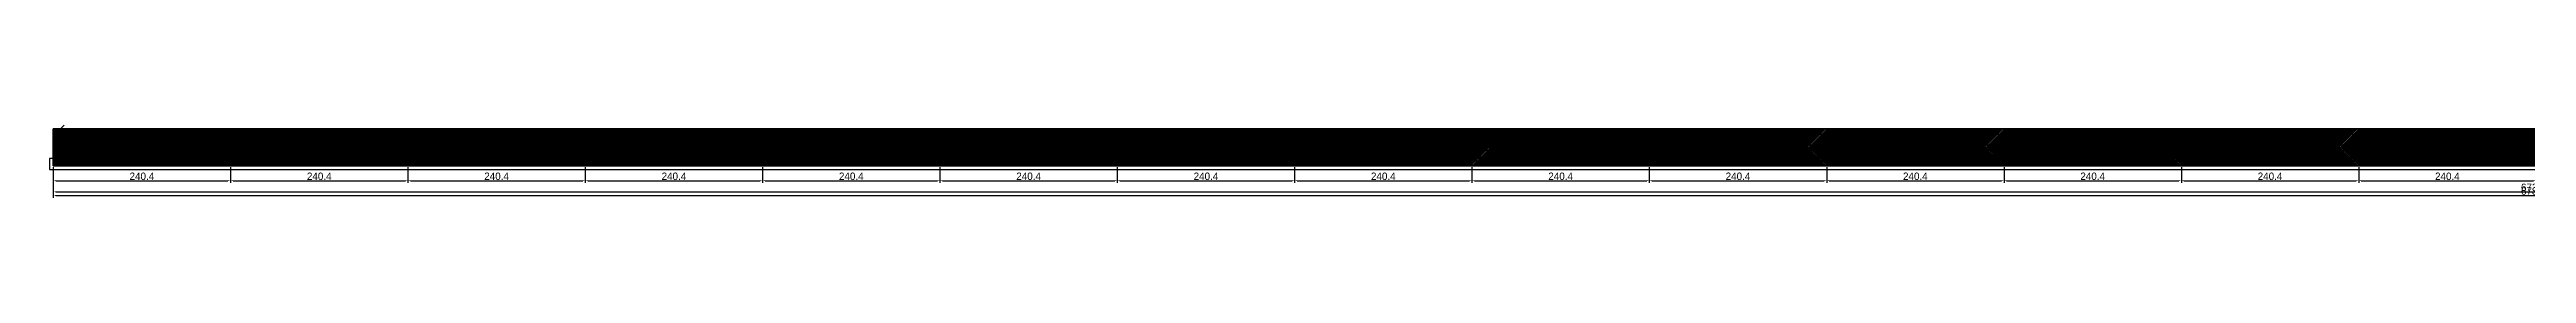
# Model space of a CAD drawing. Header units: metres. Extents: x 12791 to 19545, y 13116 to 13229.
# Drawn here: x 12791 to 16148, y 13116 to 13214 of the extents above; entities that cross this region are included whole.
import ezdxf

# ---------------------------------------------------------------- set-up
doc = ezdxf.new("R2010")
doc.units = ezdxf.units.M
for name, color, linetype in [('BARRA DE ANCORAGEM', 251, 'CONTINUOUS'), ('barrote', 251, 'CONTINUOUS'), ('COTA', 241, 'CONTINUOUS'), ('cotas', 241, 'CONTINUOUS'), ('Demarcação 1', 251, 'CONTINUOUS'), ('Demarcação 2', 254, 'CONTINUOUS'), ('Hachura', 251, 'CONTINUOUS'), ('HACHURA MADEIRAS', 1, 'CONTINUOUS'), ('Laje_Perimetro', 7, 'CONTINUOUS'), ('material do compensado', 7, 'CONTINUOUS'), ('Painéis', 200, 'CONTINUOUS'), ('presilha', 1, 'CONTINUOUS'), ('SARR_3.5x7', 81, 'CONTINUOUS'), ('Texto Qtd Sarr', 242, 'CONTINUOUS')]:
    doc.layers.add(name, color=color, linetype=linetype)
doc.dimstyles.new('EZ DXF', dxfattribs={"dimtxt": 10, "dimasz": 3.5, "dimexe": 3, "dimexo": 1.5, "dimgap": 1, "dimtad": 1, "dimdec": 1, "dimdsep": 46, "dimcen": 2.5, "dimazin": 3, "dimtfac": 1, "dimtmove": 0, "dimatfit": 3})

msp = doc.modelspace()

# ---------------------------------------------------------------- hatches: boundary and pattern name
at = {"layer": 'Hachura'}
h = msp.add_hatch(color=3, dxfattribs=at)
h.dxf.hatch_style = 1
h.paths.add_polyline_path([(12795.5914, 13158.9905), (13035.9914, 13158.9905), (13035.9914, 13208.9905), (12795.5914, 13208.9905)])
h = msp.add_hatch(dxfattribs=at)
h.set_pattern_fill('ANSI31', scale=0.5)
h.paths.add_polyline_path([(12795.5914, 13158.9905), (13035.9914, 13158.9905), (13035.9914, 13208.9905), (12795.5914, 13208.9905)])
h = msp.add_hatch(color=3, dxfattribs=at)
h.dxf.hatch_style = 1
h.paths.add_polyline_path([(12795.5914, 13158.9905), (13035.9914, 13158.9905), (13035.9914, 13208.9905), (12795.5914, 13208.9905)])
h = msp.add_hatch(dxfattribs=at)
h.set_pattern_fill('ANSI31', scale=0.5)
h.paths.add_polyline_path([(12795.5914, 13158.9905), (13035.9914, 13158.9905), (13035.9914, 13208.9905), (12795.5914, 13208.9905)])
h = msp.add_hatch(color=3, dxfattribs=at)
h.dxf.hatch_style = 1
h.paths.add_polyline_path([(13035.9914, 13158.9905), (13276.3914, 13158.9905), (13276.3914, 13208.9905), (13035.9914, 13208.9905)])
h = msp.add_hatch(dxfattribs=at)
h.set_pattern_fill('ANSI31', scale=0.5)
h.paths.add_polyline_path([(13035.9914, 13158.9905), (13276.3914, 13158.9905), (13276.3914, 13208.9905), (13035.9914, 13208.9905)])
h = msp.add_hatch(color=3, dxfattribs=at)
h.dxf.hatch_style = 1
h.paths.add_polyline_path([(13035.9914, 13158.9905), (13276.3914, 13158.9905), (13276.3914, 13208.9905), (13035.9914, 13208.9905)])
h = msp.add_hatch(dxfattribs=at)
h.set_pattern_fill('ANSI31', scale=0.5)
h.paths.add_polyline_path([(13035.9914, 13158.9905), (13276.3914, 13158.9905), (13276.3914, 13208.9905), (13035.9914, 13208.9905)])
h = msp.add_hatch(color=3, dxfattribs=at)
h.dxf.hatch_style = 1
h.paths.add_polyline_path([(13276.3914, 13158.9905), (13516.7914, 13158.9905), (13516.7914, 13208.9905), (13276.3914, 13208.9905)])
h = msp.add_hatch(dxfattribs=at)
h.set_pattern_fill('ANSI31', scale=0.5)
h.paths.add_polyline_path([(13276.3914, 13158.9905), (13516.7914, 13158.9905), (13516.7914, 13208.9905), (13276.3914, 13208.9905)])
h = msp.add_hatch(color=3, dxfattribs=at)
h.dxf.hatch_style = 1
h.paths.add_polyline_path([(13276.3914, 13158.9905), (13516.7914, 13158.9905), (13516.7914, 13208.9905), (13276.3914, 13208.9905)])
h = msp.add_hatch(dxfattribs=at)
h.set_pattern_fill('ANSI31', scale=0.5)
h.paths.add_polyline_path([(13276.3914, 13158.9905), (13516.7914, 13158.9905), (13516.7914, 13208.9905), (13276.3914, 13208.9905)])
h = msp.add_hatch(color=3, dxfattribs=at)
h.dxf.hatch_style = 1
h.paths.add_polyline_path([(13516.7914, 13158.9905), (13757.1914, 13158.9905), (13757.1914, 13208.9905), (13516.7914, 13208.9905)])
h = msp.add_hatch(dxfattribs=at)
h.set_pattern_fill('ANSI31', scale=0.5)
h.paths.add_polyline_path([(13516.7914, 13158.9905), (13757.1914, 13158.9905), (13757.1914, 13208.9905), (13516.7914, 13208.9905)])
h = msp.add_hatch(color=3, dxfattribs=at)
h.dxf.hatch_style = 1
h.paths.add_polyline_path([(13516.7914, 13158.9905), (13757.1914, 13158.9905), (13757.1914, 13208.9905), (13516.7914, 13208.9905)])
h = msp.add_hatch(dxfattribs=at)
h.set_pattern_fill('ANSI31', scale=0.5)
h.paths.add_polyline_path([(13516.7914, 13158.9905), (13757.1914, 13158.9905), (13757.1914, 13208.9905), (13516.7914, 13208.9905)])
h = msp.add_hatch(color=3, dxfattribs=at)
h.dxf.hatch_style = 1
h.paths.add_polyline_path([(13757.1914, 13158.9905), (13997.5914, 13158.9905), (13997.5914, 13208.9905), (13757.1914, 13208.9905)])
h = msp.add_hatch(dxfattribs=at)
h.set_pattern_fill('ANSI31', scale=0.5)
h.paths.add_polyline_path([(13757.1914, 13158.9905), (13997.5914, 13158.9905), (13997.5914, 13208.9905), (13757.1914, 13208.9905)])
h = msp.add_hatch(color=3, dxfattribs=at)
h.dxf.hatch_style = 1
h.paths.add_polyline_path([(13757.1914, 13158.9905), (13997.5914, 13158.9905), (13997.5914, 13208.9905), (13757.1914, 13208.9905)])
h = msp.add_hatch(dxfattribs=at)
h.set_pattern_fill('ANSI31', scale=0.5)
h.paths.add_polyline_path([(13757.1914, 13158.9905), (13997.5914, 13158.9905), (13997.5914, 13208.9905), (13757.1914, 13208.9905)])
h = msp.add_hatch(color=3, dxfattribs=at)
h.dxf.hatch_style = 1
h.paths.add_polyline_path([(13997.5914, 13158.9905), (14237.9914, 13158.9905), (14237.9914, 13208.9905), (13997.5914, 13208.9905)])
h = msp.add_hatch(dxfattribs=at)
h.set_pattern_fill('ANSI31', scale=0.5)
h.paths.add_polyline_path([(13997.5914, 13158.9905), (14237.9914, 13158.9905), (14237.9914, 13208.9905), (13997.5914, 13208.9905)])
h = msp.add_hatch(color=3, dxfattribs=at)
h.dxf.hatch_style = 1
h.paths.add_polyline_path([(13997.5914, 13158.9905), (14237.9914, 13158.9905), (14237.9914, 13208.9905), (13997.5914, 13208.9905)])
h = msp.add_hatch(dxfattribs=at)
h.set_pattern_fill('ANSI31', scale=0.5)
h.paths.add_polyline_path([(13997.5914, 13158.9905), (14237.9914, 13158.9905), (14237.9914, 13208.9905), (13997.5914, 13208.9905)])
h = msp.add_hatch(color=3, dxfattribs=at)
h.dxf.hatch_style = 1
h.paths.add_polyline_path([(14237.9914, 13158.9905), (14478.3914, 13158.9905), (14478.3914, 13208.9905), (14237.9914, 13208.9905)])
h = msp.add_hatch(dxfattribs=at)
h.set_pattern_fill('ANSI31', scale=0.5)
h.paths.add_polyline_path([(14237.9914, 13158.9905), (14478.3914, 13158.9905), (14478.3914, 13208.9905), (14237.9914, 13208.9905)])
h = msp.add_hatch(color=3, dxfattribs=at)
h.dxf.hatch_style = 1
h.paths.add_polyline_path([(14237.9914, 13158.9905), (14478.3914, 13158.9905), (14478.3914, 13208.9905), (14237.9914, 13208.9905)])
h = msp.add_hatch(dxfattribs=at)
h.set_pattern_fill('ANSI31', scale=0.5)
h.paths.add_polyline_path([(14237.9914, 13158.9905), (14478.3914, 13158.9905), (14478.3914, 13208.9905), (14237.9914, 13208.9905)])
h = msp.add_hatch(color=3, dxfattribs=at)
h.dxf.hatch_style = 1
h.paths.add_polyline_path([(14478.3914, 13158.9905), (14718.7914, 13158.9905), (14718.7914, 13208.9905), (14478.3914, 13208.9905)])
h = msp.add_hatch(dxfattribs=at)
h.set_pattern_fill('ANSI31', scale=0.5)
h.paths.add_polyline_path([(14478.3914, 13158.9905), (14718.7914, 13158.9905), (14718.7914, 13208.9905), (14478.3914, 13208.9905)])
h = msp.add_hatch(color=3, dxfattribs=at)
h.dxf.hatch_style = 1
h.paths.add_polyline_path([(14478.3914, 13158.9905), (14718.7914, 13158.9905), (14718.7914, 13208.9905), (14478.3914, 13208.9905)])
h = msp.add_hatch(dxfattribs=at)
h.set_pattern_fill('ANSI31', scale=0.5)
h.paths.add_polyline_path([(14478.3914, 13158.9905), (14718.7914, 13158.9905), (14718.7914, 13208.9905), (14478.3914, 13208.9905)])
h = msp.add_hatch(color=3, dxfattribs=at)
h.dxf.hatch_style = 1
h.paths.add_polyline_path([(14718.7914, 13158.9905), (14959.1914, 13158.9905), (14959.1914, 13208.9905), (14718.7914, 13208.9905)])
h = msp.add_hatch(dxfattribs=at)
h.set_pattern_fill('ANSI31', scale=0.5)
h.paths.add_polyline_path([(14718.7914, 13158.9905), (14959.1914, 13158.9905), (14959.1914, 13208.9905), (14718.7914, 13208.9905)])
h = msp.add_hatch(color=3, dxfattribs=at)
h.dxf.hatch_style = 1
h.paths.add_polyline_path([(14718.7914, 13158.9905), (14959.1914, 13158.9905), (14959.1914, 13208.9905), (14718.7914, 13208.9905)])
h = msp.add_hatch(dxfattribs=at)
h.set_pattern_fill('ANSI31', scale=0.5)
h.paths.add_polyline_path([(14718.7914, 13158.9905), (14959.1914, 13158.9905), (14959.1914, 13208.9905), (14718.7914, 13208.9905)])
h = msp.add_hatch(color=3, dxfattribs=at)
h.dxf.hatch_style = 1
h.paths.add_polyline_path([(14959.1914, 13158.9905), (15199.5914, 13158.9905), (15199.5914, 13208.9905), (14959.1914, 13208.9905)])
h = msp.add_hatch(dxfattribs=at)
h.set_pattern_fill('ANSI31', scale=0.5)
h.paths.add_polyline_path([(14959.1914, 13158.9905), (15199.5914, 13158.9905), (15199.5914, 13208.9905), (14959.1914, 13208.9905)])
h = msp.add_hatch(color=3, dxfattribs=at)
h.dxf.hatch_style = 1
h.paths.add_polyline_path([(14959.1914, 13158.9905), (15199.5914, 13158.9905), (15199.5914, 13208.9905), (14959.1914, 13208.9905)])
h = msp.add_hatch(dxfattribs=at)
h.set_pattern_fill('ANSI31', scale=0.5)
h.paths.add_polyline_path([(14959.1914, 13158.9905), (15199.5914, 13158.9905), (15199.5914, 13208.9905), (14959.1914, 13208.9905)])
h = msp.add_hatch(color=3, dxfattribs=at)
h.dxf.hatch_style = 1
h.paths.add_polyline_path([(15199.5914, 13158.9905), (15439.9914, 13158.9905), (15439.9914, 13208.9905), (15199.5914, 13208.9905)])
h = msp.add_hatch(dxfattribs=at)
h.set_pattern_fill('ANSI31', scale=0.5)
h.paths.add_polyline_path([(15199.5914, 13158.9905), (15439.9914, 13158.9905), (15439.9914, 13208.9905), (15199.5914, 13208.9905)])
h = msp.add_hatch(color=3, dxfattribs=at)
h.dxf.hatch_style = 1
h.paths.add_polyline_path([(15199.5914, 13158.9905), (15439.9914, 13158.9905), (15439.9914, 13208.9905), (15199.5914, 13208.9905)])
h = msp.add_hatch(dxfattribs=at)
h.set_pattern_fill('ANSI31', scale=0.5)
h.paths.add_polyline_path([(15199.5914, 13158.9905), (15439.9914, 13158.9905), (15439.9914, 13208.9905), (15199.5914, 13208.9905)])
h = msp.add_hatch(color=3, dxfattribs=at)
h.dxf.hatch_style = 1
h.paths.add_polyline_path([(15439.9914, 13158.9905), (15680.3914, 13158.9905), (15680.3914, 13208.9905), (15439.9914, 13208.9905)])
h = msp.add_hatch(dxfattribs=at)
h.set_pattern_fill('ANSI31', scale=0.5)
h.paths.add_polyline_path([(15439.9914, 13158.9905), (15680.3914, 13158.9905), (15680.3914, 13208.9905), (15439.9914, 13208.9905)])
h = msp.add_hatch(color=3, dxfattribs=at)
h.dxf.hatch_style = 1
h.paths.add_polyline_path([(15439.9914, 13158.9905), (15680.3914, 13158.9905), (15680.3914, 13208.9905), (15439.9914, 13208.9905)])
h = msp.add_hatch(dxfattribs=at)
h.set_pattern_fill('ANSI31', scale=0.5)
h.paths.add_polyline_path([(15439.9914, 13158.9905), (15680.3914, 13158.9905), (15680.3914, 13208.9905), (15439.9914, 13208.9905)])
h = msp.add_hatch(color=3, dxfattribs=at)
h.dxf.hatch_style = 1
h.paths.add_polyline_path([(15680.3914, 13158.9905), (15920.7914, 13158.9905), (15920.7914, 13208.9905), (15680.3914, 13208.9905)])
h = msp.add_hatch(dxfattribs=at)
h.set_pattern_fill('ANSI31', scale=0.5)
h.paths.add_polyline_path([(15680.3914, 13158.9905), (15920.7914, 13158.9905), (15920.7914, 13208.9905), (15680.3914, 13208.9905)])
h = msp.add_hatch(color=3, dxfattribs=at)
h.dxf.hatch_style = 1
h.paths.add_polyline_path([(15680.3914, 13158.9905), (15920.7914, 13158.9905), (15920.7914, 13208.9905), (15680.3914, 13208.9905)])
h = msp.add_hatch(dxfattribs=at)
h.set_pattern_fill('ANSI31', scale=0.5)
h.paths.add_polyline_path([(15680.3914, 13158.9905), (15920.7914, 13158.9905), (15920.7914, 13208.9905), (15680.3914, 13208.9905)])
h = msp.add_hatch(color=3, dxfattribs=at)
h.dxf.hatch_style = 1
h.paths.add_polyline_path([(15920.7914, 13158.9905), (16161.1914, 13158.9905), (16161.1914, 13208.9905), (15920.7914, 13208.9905)])
h = msp.add_hatch(dxfattribs=at)
h.set_pattern_fill('ANSI31', scale=0.5)
h.paths.add_polyline_path([(15920.7914, 13158.9905), (16161.1914, 13158.9905), (16161.1914, 13208.9905), (15920.7914, 13208.9905)])
h = msp.add_hatch(color=3, dxfattribs=at)
h.dxf.hatch_style = 1
h.paths.add_polyline_path([(15920.7914, 13158.9905), (16161.1914, 13158.9905), (16161.1914, 13208.9905), (15920.7914, 13208.9905)])
h = msp.add_hatch(dxfattribs=at)
h.set_pattern_fill('ANSI31', scale=0.5)
h.paths.add_polyline_path([(15920.7914, 13158.9905), (16161.1914, 13158.9905), (16161.1914, 13208.9905), (15920.7914, 13208.9905)])
at = {"layer": 'HACHURA MADEIRAS'}
h = msp.add_hatch(dxfattribs=at)
h.set_pattern_fill('ANSI31', scale=2)
h.paths.add_polyline_path([(12797.5914, 13160.9905), (12807.5914, 13160.9905), (12807.5914, 13170.9905), (12797.5914, 13170.9905)])
h = msp.add_hatch(dxfattribs=at)
h.set_pattern_fill('ANSI31', scale=2)
h.paths.add_polyline_path([(12797.5914, 13160.9905), (12807.5914, 13160.9905), (12807.5914, 13170.9905), (12797.5914, 13170.9905)])
at = {"layer": 'material do compensado'}
h = msp.add_hatch(dxfattribs=at)
h.set_pattern_fill('ANSI37', scale=2)
h.paths.add_polyline_path([(12808.5914, 13160.9905), (12817.5914, 13160.9905), (12817.5914, 13168.9905), (12808.5914, 13168.9905)])
h = msp.add_hatch(dxfattribs=at)
h.set_pattern_fill('ANSI37', scale=2)
h.paths.add_polyline_path([(12808.5914, 13160.9905), (12817.5914, 13160.9905), (12817.5914, 13168.9905), (12808.5914, 13168.9905)])

# ---------------------------------------------------------------- linework, layer by layer
at = {"layer": 'BARRA DE ANCORAGEM'}
msp.add_line((12800.5914, 13203.9905), (12810.5914, 13213.9905), dxfattribs=at)
msp.add_line((12800.5914, 13203.9905), (12810.5914, 13213.9905), dxfattribs=at)
at = {"layer": 'barrote'}
msp.add_line((12800.5914, 13171.4905), (19521.7914, 13171.4905), dxfattribs=at)
msp.add_line((12800.5914, 13171.4905), (19521.7914, 13171.4905), dxfattribs=at)
at = {"layer": 'Demarcação 1'}
msp.add_line((12795.5914, 13183.9905), (19526.7914, 13183.9905), dxfattribs=at)
msp.add_line((12795.5914, 13183.9905), (19526.7914, 13183.9905), dxfattribs=at)
at = {"layer": 'Demarcação 2'}
msp.add_line((14478.3914, 13158.9905), (14478.3914, 13208.9905), dxfattribs=at)
msp.add_line((14478.3914, 13158.9905), (14478.3914, 13208.9905), dxfattribs=at)
at = {"layer": 'Laje_Perimetro'}
msp.add_lwpolyline([(12790.5914, 13153.9905), (19531.7914, 13153.9905), (19531.7914, 13168.9905), (12790.5914, 13168.9905)], close=True, dxfattribs=at)
msp.add_lwpolyline([(12790.5914, 13153.9905), (19531.7914, 13153.9905), (19531.7914, 13168.9905), (12790.5914, 13168.9905)], close=True, dxfattribs=at)
at = {"layer": 'Painéis'}
for points in [[(12795.5914, 13158.9905), (12795.5914, 13208.9905)], [(12795.5914, 13158.9905), (13035.9914, 13158.9905), (13035.9914, 13208.9905), (12795.5914, 13208.9905)], [(12795.5914, 13208.9905), (19526.7914, 13208.9905)], [(12795.5914, 13158.9905), (12795.5914, 13208.9905)], [(12795.5914, 13158.9905), (13035.9914, 13158.9905), (13035.9914, 13208.9905), (12795.5914, 13208.9905)], [(12795.5914, 13208.9905), (19526.7914, 13208.9905)], [(13035.9914, 13158.9905), (13035.9914, 13208.9905)], [(13035.9914, 13158.9905), (13276.3914, 13158.9905), (13276.3914, 13208.9905), (13035.9914, 13208.9905)], [(13035.9914, 13158.9905), (13035.9914, 13208.9905)], [(13035.9914, 13158.9905), (13276.3914, 13158.9905), (13276.3914, 13208.9905), (13035.9914, 13208.9905)], [(13276.3914, 13158.9905), (13276.3914, 13208.9905)], [(13276.3914, 13158.9905), (13516.7914, 13158.9905), (13516.7914, 13208.9905), (13276.3914, 13208.9905)], [(13276.3914, 13158.9905), (13276.3914, 13208.9905)], [(13276.3914, 13158.9905), (13516.7914, 13158.9905), (13516.7914, 13208.9905), (13276.3914, 13208.9905)], [(13516.7914, 13158.9905), (13516.7914, 13208.9905)], [(13516.7914, 13158.9905), (13757.1914, 13158.9905), (13757.1914, 13208.9905), (13516.7914, 13208.9905)], [(13516.7914, 13158.9905), (13516.7914, 13208.9905)], [(13516.7914, 13158.9905), (13757.1914, 13158.9905), (13757.1914, 13208.9905), (13516.7914, 13208.9905)], [(13757.1914, 13158.9905), (13757.1914, 13208.9905)], [(13757.1914, 13158.9905), (13997.5914, 13158.9905), (13997.5914, 13208.9905), (13757.1914, 13208.9905)], [(13757.1914, 13158.9905), (13757.1914, 13208.9905)], [(13757.1914, 13158.9905), (13997.5914, 13158.9905), (13997.5914, 13208.9905), (13757.1914, 13208.9905)], [(13997.5914, 13158.9905), (13997.5914, 13208.9905)], [(13997.5914, 13158.9905), (14237.9914, 13158.9905), (14237.9914, 13208.9905), (13997.5914, 13208.9905)], [(13997.5914, 13158.9905), (13997.5914, 13208.9905)], [(13997.5914, 13158.9905), (14237.9914, 13158.9905), (14237.9914, 13208.9905), (13997.5914, 13208.9905)], [(14237.9914, 13158.9905), (14237.9914, 13208.9905)], [(14237.9914, 13158.9905), (14478.3914, 13158.9905), (14478.3914, 13208.9905), (14237.9914, 13208.9905)], [(14237.9914, 13158.9905), (14237.9914, 13208.9905)], [(14237.9914, 13158.9905), (14478.3914, 13158.9905), (14478.3914, 13208.9905), (14237.9914, 13208.9905)], [(14478.3914, 13158.9905), (14478.3914, 13208.9905)], [(14478.3914, 13158.9905), (14718.7914, 13158.9905), (14718.7914, 13208.9905), (14478.3914, 13208.9905)], [(14478.3914, 13158.9905), (14478.3914, 13208.9905)], [(14478.3914, 13158.9905), (14718.7914, 13158.9905), (14718.7914, 13208.9905), (14478.3914, 13208.9905)], [(14718.7914, 13158.9905), (14718.7914, 13208.9905)], [(14718.7914, 13158.9905), (14959.1914, 13158.9905), (14959.1914, 13208.9905), (14718.7914, 13208.9905)], [(14718.7914, 13158.9905), (14718.7914, 13208.9905)], [(14718.7914, 13158.9905), (14959.1914, 13158.9905), (14959.1914, 13208.9905), (14718.7914, 13208.9905)], [(14959.1914, 13158.9905), (14959.1914, 13208.9905)], [(14959.1914, 13158.9905), (15199.5914, 13158.9905), (15199.5914, 13208.9905), (14959.1914, 13208.9905)], [(14959.1914, 13158.9905), (14959.1914, 13208.9905)], [(14959.1914, 13158.9905), (15199.5914, 13158.9905), (15199.5914, 13208.9905), (14959.1914, 13208.9905)], [(15199.5914, 13158.9905), (15199.5914, 13208.9905)], [(15199.5914, 13158.9905), (15439.9914, 13158.9905), (15439.9914, 13208.9905), (15199.5914, 13208.9905)], [(15199.5914, 13158.9905), (15199.5914, 13208.9905)], [(15199.5914, 13158.9905), (15439.9914, 13158.9905), (15439.9914, 13208.9905), (15199.5914, 13208.9905)], [(15439.9914, 13158.9905), (15439.9914, 13208.9905)], [(15439.9914, 13158.9905), (15680.3914, 13158.9905), (15680.3914, 13208.9905), (15439.9914, 13208.9905)], [(15439.9914, 13158.9905), (15439.9914, 13208.9905)], [(15439.9914, 13158.9905), (15680.3914, 13158.9905), (15680.3914, 13208.9905), (15439.9914, 13208.9905)], [(15680.3914, 13158.9905), (15680.3914, 13208.9905)], [(15680.3914, 13158.9905), (15920.7914, 13158.9905), (15920.7914, 13208.9905), (15680.3914, 13208.9905)], [(15680.3914, 13158.9905), (15680.3914, 13208.9905)], [(15680.3914, 13158.9905), (15920.7914, 13158.9905), (15920.7914, 13208.9905), (15680.3914, 13208.9905)], [(15920.7914, 13158.9905), (15920.7914, 13208.9905)], [(15920.7914, 13158.9905), (16161.1914, 13158.9905), (16161.1914, 13208.9905), (15920.7914, 13208.9905)], [(15920.7914, 13158.9905), (15920.7914, 13208.9905)], [(15920.7914, 13158.9905), (16161.1914, 13158.9905), (16161.1914, 13208.9905), (15920.7914, 13208.9905)], [(12795.5914, 13158.9905), (19526.7914, 13158.9905)], [(12795.5914, 13158.9905), (19526.7914, 13158.9905)]]:
    msp.add_lwpolyline(points, close=True, dxfattribs=at)
at = {"layer": 'presilha'}
msp.add_circle((16141.1914, 13175.6572), 4, dxfattribs=at)
msp.add_circle((16141.1914, 13175.6572), 4, dxfattribs=at)
at = {"layer": 'SARR_3.5x7'}
for p, q in [((12802.5914, 13201.9905), (13035.9914, 13201.9905)), ((12802.5914, 13201.9905), (13035.9914, 13201.9905)), ((13035.9914, 13201.9905), (13276.3914, 13201.9905)), ((13035.9914, 13201.9905), (13276.3914, 13201.9905)), ((13276.3914, 13201.9905), (13516.7914, 13201.9905)), ((13276.3914, 13201.9905), (13516.7914, 13201.9905)), ((13516.7914, 13201.9905), (13757.1914, 13201.9905)), ((13516.7914, 13201.9905), (13757.1914, 13201.9905)), ((13757.1914, 13201.9905), (13997.5914, 13201.9905)), ((13757.1914, 13201.9905), (13997.5914, 13201.9905)), ((13997.5914, 13201.9905), (14237.9914, 13201.9905)), ((13997.5914, 13201.9905), (14237.9914, 13201.9905)), ((14237.9914, 13201.9905), (14478.3914, 13201.9905)), ((14237.9914, 13201.9905), (14478.3914, 13201.9905)), ((14478.3914, 13201.9905), (14718.7914, 13201.9905)), ((14478.3914, 13201.9905), (14718.7914, 13201.9905)), ((14718.7914, 13201.9905), (14959.1914, 13201.9905)), ((14718.7914, 13201.9905), (14959.1914, 13201.9905)), ((14959.1914, 13201.9905), (15199.5914, 13201.9905)), ((14959.1914, 13201.9905), (15199.5914, 13201.9905)), ((15199.5914, 13201.9905), (15439.9914, 13201.9905)), ((15199.5914, 13201.9905), (15439.9914, 13201.9905)), ((15439.9914, 13201.9905), (15680.3914, 13201.9905)), ((15439.9914, 13201.9905), (15680.3914, 13201.9905)), ((15680.3914, 13201.9905), (15920.7914, 13201.9905)), ((15680.3914, 13201.9905), (15920.7914, 13201.9905)), ((15920.7914, 13201.9905), (16161.1914, 13201.9905)), ((15920.7914, 13201.9905), (16161.1914, 13201.9905)), ((12802.5914, 13187.4905), (13035.9914, 13187.4905)), ((12802.5914, 13187.4905), (13035.9914, 13187.4905)), ((12802.5914, 13180.4905), (13035.9914, 13180.4905)), ((12802.5914, 13180.4905), (13035.9914, 13180.4905)), ((12802.5914, 13165.9905), (13035.9914, 13165.9905)), ((12802.5914, 13165.9905), (13035.9914, 13165.9905)), ((13035.9914, 13187.4905), (13276.3914, 13187.4905)), ((13035.9914, 13187.4905), (13276.3914, 13187.4905)), ((13035.9914, 13180.4905), (13276.3914, 13180.4905)), ((13035.9914, 13180.4905), (13276.3914, 13180.4905)), ((13035.9914, 13165.9905), (13276.3914, 13165.9905)), ((13035.9914, 13165.9905), (13276.3914, 13165.9905)), ((13276.3914, 13187.4905), (13516.7914, 13187.4905)), ((13276.3914, 13187.4905), (13516.7914, 13187.4905)), ((13276.3914, 13180.4905), (13516.7914, 13180.4905)), ((13276.3914, 13180.4905), (13516.7914, 13180.4905)), ((13276.3914, 13165.9905), (13516.7914, 13165.9905)), ((13276.3914, 13165.9905), (13516.7914, 13165.9905)), ((13516.7914, 13187.4905), (13757.1914, 13187.4905)), ((13516.7914, 13187.4905), (13757.1914, 13187.4905)), ((13516.7914, 13180.4905), (13757.1914, 13180.4905)), ((13516.7914, 13180.4905), (13757.1914, 13180.4905)), ((13516.7914, 13165.9905), (13757.1914, 13165.9905)), ((13516.7914, 13165.9905), (13757.1914, 13165.9905)), ((13757.1914, 13187.4905), (13997.5914, 13187.4905)), ((13757.1914, 13187.4905), (13997.5914, 13187.4905)), ((13757.1914, 13180.4905), (13997.5914, 13180.4905)), ((13757.1914, 13180.4905), (13997.5914, 13180.4905)), ((13757.1914, 13165.9905), (13997.5914, 13165.9905)), ((13757.1914, 13165.9905), (13997.5914, 13165.9905)), ((13997.5914, 13187.4905), (14237.9914, 13187.4905)), ((13997.5914, 13187.4905), (14237.9914, 13187.4905)), ((13997.5914, 13180.4905), (14237.9914, 13180.4905)), ((13997.5914, 13180.4905), (14237.9914, 13180.4905)), ((13997.5914, 13165.9905), (14237.9914, 13165.9905)), ((13997.5914, 13165.9905), (14237.9914, 13165.9905)), ((14237.9914, 13187.4905), (14478.3914, 13187.4905)), ((14237.9914, 13187.4905), (14478.3914, 13187.4905)), ((14237.9914, 13180.4905), (14478.3914, 13180.4905)), ((14237.9914, 13180.4905), (14478.3914, 13180.4905)), ((14237.9914, 13165.9905), (14478.3914, 13165.9905)), ((14237.9914, 13165.9905), (14478.3914, 13165.9905)), ((14478.3914, 13187.4905), (14718.7914, 13187.4905)), ((14478.3914, 13187.4905), (14718.7914, 13187.4905)), ((14478.3914, 13180.4905), (14718.7914, 13180.4905)), ((14478.3914, 13180.4905), (14718.7914, 13180.4905)), ((14478.3914, 13165.9905), (14718.7914, 13165.9905)), ((14478.3914, 13165.9905), (14718.7914, 13165.9905)), ((14718.7914, 13187.4905), (14959.1914, 13187.4905)), ((14718.7914, 13187.4905), (14959.1914, 13187.4905)), ((14718.7914, 13180.4905), (14959.1914, 13180.4905)), ((14718.7914, 13180.4905), (14959.1914, 13180.4905)), ((14718.7914, 13165.9905), (14959.1914, 13165.9905)), ((14718.7914, 13165.9905), (14959.1914, 13165.9905)), ((14959.1914, 13187.4905), (15199.5914, 13187.4905)), ((14959.1914, 13187.4905), (15199.5914, 13187.4905)), ((14959.1914, 13180.4905), (15199.5914, 13180.4905)), ((14959.1914, 13180.4905), (15199.5914, 13180.4905)), ((14959.1914, 13165.9905), (15199.5914, 13165.9905)), ((14959.1914, 13165.9905), (15199.5914, 13165.9905)), ((15199.5914, 13187.4905), (15439.9914, 13187.4905)), ((15199.5914, 13187.4905), (15439.9914, 13187.4905)), ((15199.5914, 13180.4905), (15439.9914, 13180.4905)), ((15199.5914, 13180.4905), (15439.9914, 13180.4905)), ((15199.5914, 13165.9905), (15439.9914, 13165.9905)), ((15199.5914, 13165.9905), (15439.9914, 13165.9905)), ((15439.9914, 13187.4905), (15680.3914, 13187.4905)), ((15439.9914, 13187.4905), (15680.3914, 13187.4905)), ((15439.9914, 13180.4905), (15680.3914, 13180.4905)), ((15439.9914, 13180.4905), (15680.3914, 13180.4905)), ((15439.9914, 13165.9905), (15680.3914, 13165.9905)), ((15439.9914, 13165.9905), (15680.3914, 13165.9905)), ((15680.3914, 13187.4905), (15920.7914, 13187.4905)), ((15680.3914, 13187.4905), (15920.7914, 13187.4905)), ((15680.3914, 13180.4905), (15920.7914, 13180.4905)), ((15680.3914, 13180.4905), (15920.7914, 13180.4905)), ((15680.3914, 13165.9905), (15920.7914, 13165.9905)), ((15680.3914, 13165.9905), (15920.7914, 13165.9905)), ((15920.7914, 13187.4905), (16161.1914, 13187.4905)), ((15920.7914, 13187.4905), (16161.1914, 13187.4905)), ((15920.7914, 13180.4905), (16161.1914, 13180.4905)), ((15920.7914, 13180.4905), (16161.1914, 13180.4905)), ((15920.7914, 13165.9905), (16161.1914, 13165.9905)), ((15920.7914, 13165.9905), (16161.1914, 13165.9905))]:
    msp.add_line(p, q, dxfattribs=at)

# ---------------------------------------------------------------- texts
at = {"layer": 'Texto Qtd Sarr'}
msp.add_text('QTD: AUTO', height=3, dxfattribs=at).set_placement((12797.5914, 13160.9905))
msp.add_text('QTD: AUTO', height=3, dxfattribs=at).set_placement((12797.5914, 13160.9905))

# ---------------------------------------------------------------- dimensions: what is measured, and where the dimension line sits
at = {"layer": 'COTA', "color": 1}
for base, p1, p2 in [((12795.5914, 13138.9905), (12795.5914, 13158.9905), (13035.9914, 13158.9905)), ((12795.5914, 13118.9905), (12795.5914, 13158.9905), (19526.7914, 13158.9905)), ((12795.5914, 13138.9905), (12795.5914, 13158.9905), (13035.9914, 13158.9905)), ((12795.5914, 13118.9905), (12795.5914, 13158.9905), (19526.7914, 13158.9905)), ((13035.9914, 13138.9905), (13035.9914, 13158.9905), (13276.3914, 13158.9905)), ((13035.9914, 13138.9905), (13035.9914, 13158.9905), (13276.3914, 13158.9905)), ((13276.3914, 13138.9905), (13276.3914, 13158.9905), (13516.7914, 13158.9905)), ((13276.3914, 13138.9905), (13276.3914, 13158.9905), (13516.7914, 13158.9905)), ((13516.7914, 13138.9905), (13516.7914, 13158.9905), (13757.1914, 13158.9905)), ((13516.7914, 13138.9905), (13516.7914, 13158.9905), (13757.1914, 13158.9905)), ((13757.1914, 13138.9905), (13757.1914, 13158.9905), (13997.5914, 13158.9905)), ((13757.1914, 13138.9905), (13757.1914, 13158.9905), (13997.5914, 13158.9905)), ((13997.5914, 13138.9905), (13997.5914, 13158.9905), (14237.9914, 13158.9905)), ((13997.5914, 13138.9905), (13997.5914, 13158.9905), (14237.9914, 13158.9905)), ((14237.9914, 13138.9905), (14237.9914, 13158.9905), (14478.3914, 13158.9905)), ((14237.9914, 13138.9905), (14237.9914, 13158.9905), (14478.3914, 13158.9905)), ((14478.3914, 13138.9905), (14478.3914, 13158.9905), (14718.7914, 13158.9905)), ((14478.3914, 13138.9905), (14478.3914, 13158.9905), (14718.7914, 13158.9905)), ((14718.7914, 13138.9905), (14718.7914, 13158.9905), (14959.1914, 13158.9905)), ((14718.7914, 13138.9905), (14718.7914, 13158.9905), (14959.1914, 13158.9905)), ((14959.1914, 13138.9905), (14959.1914, 13158.9905), (15199.5914, 13158.9905)), ((14959.1914, 13138.9905), (14959.1914, 13158.9905), (15199.5914, 13158.9905)), ((15199.5914, 13138.9905), (15199.5914, 13158.9905), (15439.9914, 13158.9905)), ((15199.5914, 13138.9905), (15199.5914, 13158.9905), (15439.9914, 13158.9905)), ((15439.9914, 13138.9905), (15439.9914, 13158.9905), (15680.3914, 13158.9905)), ((15439.9914, 13138.9905), (15439.9914, 13158.9905), (15680.3914, 13158.9905)), ((15680.3914, 13138.9905), (15680.3914, 13158.9905), (15920.7914, 13158.9905)), ((15680.3914, 13138.9905), (15680.3914, 13158.9905), (15920.7914, 13158.9905)), ((15920.7914, 13138.9905), (15920.7914, 13158.9905), (16161.1914, 13158.9905)), ((15920.7914, 13138.9905), (15920.7914, 13158.9905), (16161.1914, 13158.9905))]:
    msp.add_linear_dim(base=base, p1=p1, p2=p2, dimstyle='EZ DXF', dxfattribs=at).render()
at = {"layer": 'cotas'}
msp.add_linear_dim(base=(12795.5914, 13123.9905), p1=(12795.5914, 13138.9905), p2=(19526.7914, 13138.9905), dimstyle='EZ DXF', dxfattribs=at).render()
msp.add_linear_dim(base=(12795.5914, 13123.9905), p1=(12795.5914, 13138.9905), p2=(19526.7914, 13138.9905), dimstyle='EZ DXF', dxfattribs=at).render()

doc.saveas('drawing.dxf')
